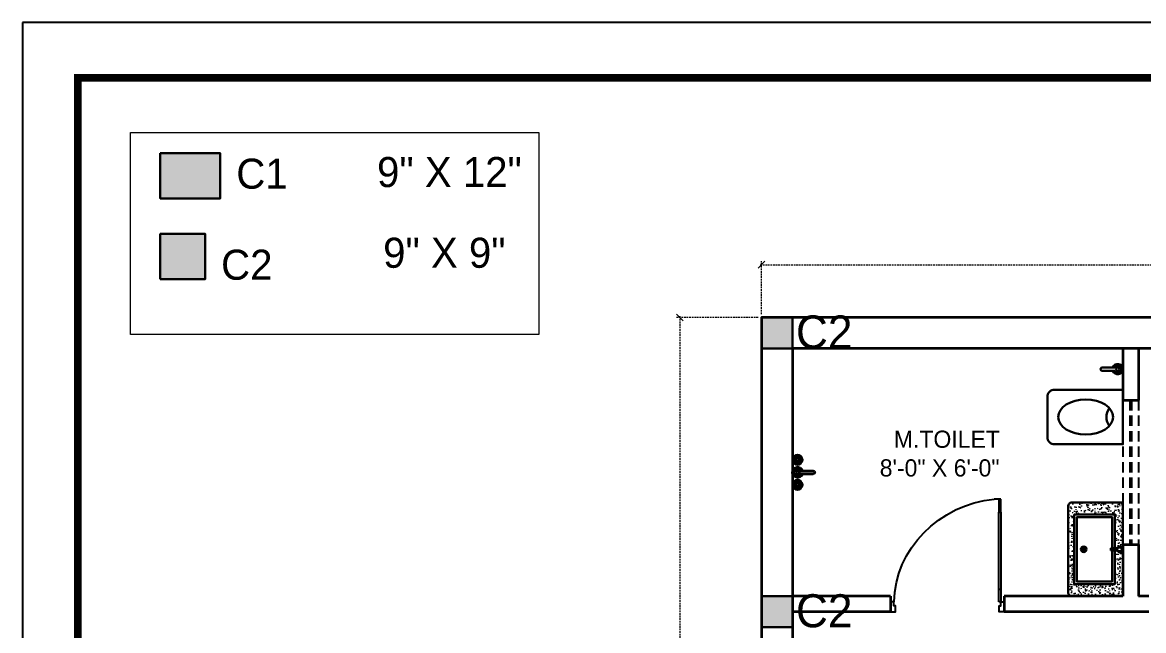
# Model space of a CAD drawing. Header units: millimetres. Extents: x -6808 to 215771, y -89660 to -16303.
# Drawn here: x 100295.5 to 100621.2, y -55637.1 to -55460.4 of the extents above; entities that cross this region are included whole.
import ezdxf

# ---------------------------------------------------------------- set-up
doc = ezdxf.new("R2010")
doc.units = ezdxf.units.MM
doc.header["$PDMODE"] = 35
for name, pattern in [('ACAD_ISO10W100', [18, 12, -3, 0, -3]), ('DASHED', [0.75, 0.5, -0.25]), ('DASHED2', [0.375, 0.25, -0.125])]:
    doc.linetypes.add(name, pattern=pattern)
doc.layers.get('0').update_dxf_attribs({"color": 8})
doc.layers.add('AR.furniture', color=7, linetype='Continuous', lineweight=35, true_color=0x009e9e)
doc.layers.add('furniture layout', color=7, linetype='Continuous', lineweight=25, true_color=0x006161)
for name, color, linetype, lineweight in [('col.center', 5, 'ACAD_ISO10W100', 15), ('column', 5, 'Continuous', 30), ('dim2', 6, 'Continuous', 20), ('plaster line', 150, 'DASHED2', 30), ('text', 7, 'Continuous', 25), ('wall', 7, 'Continuous', 35)]:
    doc.layers.add(name, color=color, linetype=linetype, lineweight=lineweight)
for name, color, linetype in [('FORMAT', 7, 'Continuous'), ('NET 01', 8, 'Continuous'), ('WIN', 5, 'Continuous')]:
    doc.layers.add(name, color=color, linetype=linetype)
doc.styles.add('cdim', font='arial.ttf')
doc.styles.add('SAJ', font='eurr____.ttf')
doc.dimstyles.new('SAJ', dxfattribs={"dimtxt": 5, "dimasz": 2, "dimexe": 1, "dimexo": 1, "dimgap": 0.09375, "dimtad": 0, "dimdec": 1, "dimzin": 0, "dimdsep": 46, "dimlunit": 4, "dimtxsty": 'SAJ', "dimblk": 'OBLIQUE', "dimcen": 0.125, "dimdle": 0.375, "dimadec": 0, "dimazin": 0, "dimtfac": 1, "dimtdec": 1, "dimtofl": 0, "dimtmove": 0, "dimatfit": 3, "dimldrblk": 'OBLIQUE', "dimfxl": 1, "dimtolj": 1, "dimtzin": 0, "dimlwd": 5, "dimlwe": 5, "dimarcsym": 1})

# ---------------------------------------------------------------- blocks, each defined once
blk = doc.blocks.new('QEWFWE')
at = {"layer": 'NET 01'}
for p, q in [((238503.45, 15011.85), (238503.45, 15015.77)), ((238503.45, 15015.77), (238505.41, 15015.77)), ((238503.98, 15015.77), (238503.98, 15011.85)), ((238503.98, 15011.85), (238503.45, 15011.85)), ((238503.45, 15011.85), (238503.45, 14988.32)), ((238503.98, 14988.32), (238503.98, 15011.85)), ((238503.45, 14988.32), (238503.45, 14984.4)), ((238503.98, 14988.32), (238503.45, 14988.32)), ((238503.98, 14984.4), (238503.98, 14988.32)), ((238503.45, 14984.4), (238503.98, 14984.4))]:
    blk.add_line(p, q, dxfattribs=at)
for points in [[(238503.45, 14984.4), (238502.4, 14984.4), (238502.4, 14981.4), (238503.9, 14981.4), (238503.9, 14982.9), (238503.9, 14983.2), (238503.45, 14983.2)], [(238536.02, 14984.4), (238537.07, 14984.4), (238537.07, 14981.4), (238535.57, 14981.4), (238535.57, 14982.9), (238535.57, 14983.2), (238536.02, 14983.2)]]:
    blk.add_lwpolyline(points, close=True, dxfattribs=at)
blk.add_ellipse((238504.18, 14985.62), major_axis=(-29.27, 13.54), ratio=0.925766, start_param=-2.718612, end_param=-1.204625, dxfattribs=at)
blk = doc.blocks.new('A$C1B5F73BC')
at = {"layer": 'AR.furniture', "lineweight": 5, "ltscale": 2}
h = blk.add_hatch(dxfattribs=at)
h.set_pattern_fill('AR-CONC', color=256, scale=0.02, angle=270, style=0)
h.set_pattern_definition([(320, (-48146.4964, 23798.405), (-0.31878171, -3.64369338), [0.381, -4.191]), (265, (-48146.4964, 23798.405), (3.82113286, 0.70485652), [0.3048, -3.3528]), (10.451, (-48146.523, 23798.1015), (3.50233376, -2.93885003), [0.3238, -3.5618]), (316.1842, (-48145.4804, 23798.405), (-0.84084656, -5.4215808), [0.5715, -6.2865]), (6.6356, (-48145.5504, 23797.9533), (4.9485111, -4.7480847), [0.4857, -5.3427]), (261.184, (-48145.4804, 23798.405), (4.94850236, -4.7480921), [0.4572, -5.0292]), (291, (-48145.7344, 23797.897), (-2.04531037, -3.0322976), [0.381, -4.191]), (236, (-48145.7344, 23797.897), (3.68375932, -1.23604057), [0.3048, -3.3528]), (341.4514, (-48145.9048, 23797.6444), (1.63845715, -4.26832982), [0.3238, -3.5618]), (307.5, (-48146.4964, 23798.4051), (1.691100777, -0.061772065), [0, -3.31216, 0, -3.4036, 0, -3.3655]), (277.5, (-48146.4964, 23798.4051), (2.003611496, -1.33639325), [0, -1.94056, 0, -3.23596, 0, -1.2827]), (237.5, (-48146.4964, 23799.538), (-0.11457488, -2.711811903), [0, -1.27, 0, -3.9624, 0, -5.2578]), (227.5, (-48146.4964, 23800.046), (0.50852982, -2.96258363), [0, -1.651, 0, -2.63144, 0, -3.7338])])
h.paths.add_polyline_path([(31.36, -3.14), (31.36, -18.65), (4.66, -18.65), (4.66, -3.14), (17.6, -3.14), (17.6, -2.25, -0.843039), (17.99, 0), (0, 0), (0, -14), (0, -15), (0, -19.5, 0.414214), (1.5, -21), (34.48, -21, 0.414214), (35.98, -19.5), (35.98, -15), (35.98, -14), (35.98, 0), (17.99, 0, -0.843039), (18.38, -2.25), (18.38, -3.14)])
at = {"layer": 'AR.furniture', "lineweight": 30, "ltscale": 2}
for p, q in [((0, 0), (0, -14)), ((35.98, 0), (35.98, -14)), ((0, -14), (0, -14)), ((35.98, -14), (35.98, -14))]:
    blk.add_line(p, q, dxfattribs=at)
at = {"layer": 'AR.furniture', "lineweight": 30}
for p, q in [((17.6, -4.63), (17.6, -1.83)), ((18.38, -1.83), (18.38, -4.63)), ((17.6, -4.63), (18.38, -4.63)), ((16.91, -15.01), (19.07, -15.01)), ((17.99, -13.93), (17.99, -14.83))]:
    blk.add_line(p, q, dxfattribs=at)
at = {"layer": 'AR.furniture', "lineweight": 30, "ltscale": 2}
blk.add_lwpolyline([(35.98, 0), (0, 0)], dxfattribs=at)
at = {"layer": 'AR.furniture', "lineweight": 30}
for points in [[(17.6, -3.14), (4.66, -3.14), (4.66, -18.65), (31.36, -18.65), (31.36, -3.14), (18.38, -3.14)], [(17.6, -4.14), (5.66, -4.14), (5.66, -17.65), (30.36, -17.65), (30.36, -4.14), (18.38, -4.14)]]:
    blk.add_lwpolyline(points, dxfattribs=at)
at = {"layer": 'AR.furniture', "lineweight": 30, "ltscale": 2}
blk.add_lwpolyline([(0, -14), (0, -15), (0, -15), (0, -19.5, 0.414214), (1.5, -21), (34.48, -21, 0.414214), (35.98, -19.5), (35.98, -15), (35.98, -15), (35.98, -14)], format="xyb", dxfattribs=at)
at = {"layer": 'AR.furniture', "lineweight": 30}
for radius in [1.08, 0.691]:
    blk.add_circle((17.99, -15.01), radius, dxfattribs=at)
for radius, start, end in [(1.16, 289.6397, 250.3486), (0.772, 300.2446, 239.6569)]:
    blk.add_arc((17.99, -1.16), radius, start, end, dxfattribs=at)
blk = doc.blocks.new('W.C')
at = {"layer": 'AR.furniture', "lineweight": 30, "ltscale": 3}
blk.add_lwpolyline([(41572.37, -1963.34), (41572.37, -1947.5), (41552.47, -1947.5, 0.414214), (41550.43, -1949.54), (41550.43, -1961.3, 0.414214), (41552.47, -1963.34)], format="xyb", close=True, dxfattribs=at)
blk.add_arc((41572.2, -1955.42), 4.6, 145.5059, 214.4941, dxfattribs=at)
blk.add_ellipse((41561.56, -1955.42), major_axis=(7.96, 0), ratio=0.640617, dxfattribs=at)
blk = doc.blocks.new('A$C2ABB695D')
at = {"layer": 'AR.furniture', "lineweight": 30}
for p, q in [((4.14, 2), (0.5, 2)), ((0.5, 1), (4.14, 1))]:
    blk.add_line(p, q, dxfattribs=at)
blk.add_circle((5, 1.5), 0.5, dxfattribs=at)
for centre, radius, start, end in [((0.5, 1.5), 0.5, 90, 270), ((5, 1.5), 1.5, 199.6514, 160.3603), ((5, 1.5), 1, 210.3431, 149.7554)]:
    blk.add_arc(centre, radius, start, end, dxfattribs=at)
blk = doc.blocks.new('CVGDRF')
at = {"layer": 'AR.furniture'}
for p, q in [((91951.07, -21891.25), (91951.07, -21894.89)), ((91952.07, -21894.89), (91952.07, -21891.25)), ((91947.46, -21895.63), (91947.2, -21895.63)), ((91947.47, -21895.88), (91947.2, -21895.88)), ((91947.82, -21895.27), (91947.82, -21895)), ((91947.82, -21896.23), (91947.82, -21896.5)), ((91948.07, -21895.27), (91948.07, -21895)), ((91948.07, -21896.23), (91948.07, -21896.5)), ((91948.43, -21895.63), (91948.7, -21895.63)), ((91948.43, -21895.88), (91948.7, -21895.88)), ((91954.71, -21895.63), (91954.45, -21895.63)), ((91954.72, -21895.88), (91954.45, -21895.88)), ((91955.07, -21895.27), (91955.07, -21895)), ((91955.07, -21896.23), (91955.07, -21896.5)), ((91955.32, -21895.27), (91955.32, -21895)), ((91955.32, -21896.23), (91955.32, -21896.5)), ((91955.68, -21895.63), (91955.95, -21895.63)), ((91955.68, -21895.88), (91955.95, -21895.88))]:
    blk.add_line(p, q, dxfattribs=at)
for centre, radius in [((91947.95, -21895.75), 1.38), ((91946.95, -21895.75), 0.28), ((91947.95, -21895.75), 0.5), ((91947.95, -21894.75), 0.28), ((91948.95, -21895.75), 0.28), ((91951.57, -21895.75), 0.5), ((91955.2, -21895.75), 1.38), ((91954.2, -21895.75), 0.28), ((91955.2, -21895.75), 0.5), ((91955.2, -21894.75), 0.28), ((91956.2, -21895.75), 0.28), ((91947.95, -21896.75), 0.28), ((91955.2, -21896.75), 0.28)]:
    blk.add_circle(centre, radius, dxfattribs=at)
for centre, radius, start, end in [((91951.57, -21891.25), 0.5, 0, 180), ((91947.95, -21895.75), 1, 105.2407, 164.2093), ((91947.95, -21895.75), 1, 196.2342, 253.9047), ((91947.95, -21895.75), 1, 16.4413, 74.0789), ((91947.95, -21895.75), 1, 286.12, 344.0884), ((91951.57, -21895.75), 1.5, 109.6514, 70.3603), ((91951.57, -21895.75), 1, 120.3431, 59.7554), ((91955.2, -21895.75), 1, 106.12, 164.0884), ((91955.2, -21895.75), 1, 196.4413, 254.0789), ((91955.2, -21895.75), 1, 285.2407, 344.2093), ((91955.2, -21895.75), 1, 16.2342, 73.9047)]:
    blk.add_arc(centre, radius, start, end, dxfattribs=at)
blk = doc.blocks.new('_Oblique')
at = {"color": 0, "linetype": 'ByBlock', "lineweight": -2}
blk.add_line((-0.5, -0.5), (0.5, 0.5), dxfattribs=at)
blk = doc.blocks.new('*D2110')
at = {"layer": 'Defpoints', "color": 0, "transparency": 16777216}
for p in [(100510.17, -55530.83), (100510.17, -55546.18), (100834.17, -55546.18)]:
    blk.add_point(p, dxfattribs=at)
at = {"layer": 'dim2', "color": 0, "linetype": 'DASHED', "lineweight": 5, "transparency": 16777216}
for p, q in [((100510.17, -55545.18), (100510.17, -55529.83)), ((100834.17, -55545.18), (100834.17, -55529.83)), ((100509.79, -55530.83), (100663.07, -55530.83)), ((100834.54, -55530.83), (100681.27, -55530.83))]:
    blk.add_line(p, q, dxfattribs=at)
at = {"layer": 'dim2', "color": 0, "lineweight": 5, "transparency": 16777216, "xscale": 2, "yscale": 2, "zscale": 2, "rotation": 180}
blk.add_blockref('_Oblique', (100510.17, -55530.83), dxfattribs=at)
at = {"layer": 'dim2', "color": 0, "lineweight": 5, "transparency": 16777216, "xscale": 2, "yscale": 2, "zscale": 2}
blk.add_blockref('_Oblique', (100834.17, -55530.83), dxfattribs=at)
at = {"layer": 'dim2', "color": 0, "transparency": 16777216, "insert": (100672.17, -55530.83), "char_height": 12, "attachment_point": 5, "style": 'SAJ'}
blk.add_mtext("\\A1;27'", dxfattribs=at)
blk = doc.blocks.new('*D2111')
at = {"layer": 'Defpoints', "color": 0, "transparency": 16777216}
for p in [(100486.46, -55546.18), (100510.17, -55546.18), (100510.17, -56266.18)]:
    blk.add_point(p, dxfattribs=at)
at = {"layer": 'dim2', "color": 0, "linetype": 'DASHED', "lineweight": 5, "transparency": 16777216}
for p, q in [((100509.17, -55546.18), (100485.46, -55546.18)), ((100486.46, -55545.8), (100486.46, -55897.12)), ((100486.46, -56266.55), (100486.46, -55915.23)), ((100509.17, -56266.18), (100485.46, -56266.18))]:
    blk.add_line(p, q, dxfattribs=at)
at = {"layer": 'dim2', "color": 0, "lineweight": 5, "transparency": 16777216, "xscale": 2, "yscale": 2, "zscale": 2}
for p, rotation in [((100486.46, -55546.18), 90), ((100486.46, -56266.18), 270)]:
    blk.add_blockref('_Oblique', p, dxfattribs=dict(at, rotation=rotation))
at = {"layer": 'dim2', "color": 0, "transparency": 16777216, "insert": (100486.46, -55906.18), "char_height": 12, "attachment_point": 5, "rotation": 90, "style": 'SAJ'}
blk.add_mtext("\\A1;60'", dxfattribs=at)
blk = doc.blocks.new('A$C32B276F4')
at = {"layer": 'column'}
blk.add_hatch(color=256, dxfattribs=at).paths.add_polyline_path([(9, 0), (9, 9), (0, 9), (0, 0)])
for p, q in [((0, 0), (0, 9)), ((0, 9), (9, 9)), ((9, 9), (9, 0)), ((9, 0), (0, 0))]:
    blk.add_line(p, q, dxfattribs=at)
at = {"layer": 'col.center', "linetype": 'ByBlock', "insert": (10.02, 9.59), "char_height": 9.6, "width": 293.6941, "attachment_point": 1, "style": 'SAJ'}
blk.add_mtext('\\A1;{\\fCentury Gothic|b0|i0|c0|p34;C2}', dxfattribs=at)

msp = doc.modelspace()

# ---------------------------------------------------------------- hatches: boundary and pattern name
at = {"layer": 'column', "ltscale": 2}
for points in [[(100335.491, -55498.455), (100335.491, -55511.554), (100352.956, -55511.554), (100352.956, -55498.455)], [(100348.59, -55535.003), (100348.59, -55521.904), (100335.491, -55521.904), (100335.491, -55535.003)]]:
    msp.add_hatch(color=5, dxfattribs=at).paths.add_polyline_path(points)

# ---------------------------------------------------------------- linework, layer by layer
at = {"layer": 'column', "lineweight": 18}
msp.add_lwpolyline([(100326.842, -55492.404), (100445.522, -55492.404), (100445.522, -55551.078), (100326.842, -55551.078)], close=True, dxfattribs=at)
at = {"layer": 'column', "ltscale": 2}
for points in [[(100335.491, -55498.455), (100335.491, -55511.554), (100352.956, -55511.554), (100352.956, -55498.455)], [(100335.491, -55535.003), (100348.59, -55535.003), (100348.59, -55521.904), (100335.491, -55521.904)]]:
    msp.add_lwpolyline(points, close=True, dxfattribs=at)
at = {"layer": 'FORMAT', "color": 0}
msp.add_lwpolyline([(100295.476, -55460.444), (100295.476, -56545.094), (101059.313, -56545.094), (101059.313, -55460.444)], close=True, dxfattribs=at)
msp.add_lwpolyline([(100295.476, -55460.444), (100295.476, -56545.094), (101059.313, -56545.094), (101059.313, -55460.444)], close=True, dxfattribs=at)
at = {"layer": 'FORMAT', "color": 0, "const_width": 2.24}
msp.add_lwpolyline([(100311.553, -55476.521), (100311.553, -56529.017), (101043.236, -56529.017), (101043.236, -55476.521)], close=True, dxfattribs=at)
msp.add_lwpolyline([(100311.553, -55476.521), (100311.553, -56529.017), (101043.236, -56529.017), (101043.236, -55476.521)], close=True, dxfattribs=at)
at = {"layer": 'wall'}
for p, q in [((100825.168, -55555.176), (100519.168, -55555.176)), ((100519.168, -55555.176), (100519.168, -56257.176))]:
    msp.add_line(p, q, dxfattribs=at)
at = {"layer": 'wall', "color": 1}
for p, q in [((100615.168, -55555.176), (100615.168, -55570.176)), ((100619.668, -55555.176), (100619.668, -55570.176)), ((100615.168, -55570.176), (100619.668, -55570.176)), ((100615.168, -55612.176), (100615.168, -55627.176)), ((100615.168, -55612.176), (100619.668, -55612.176)), ((100619.668, -55612.176), (100619.668, -55627.176)), ((100547.668, -55627.176), (100519.168, -55627.176)), ((100547.668, -55627.176), (100547.668, -55631.676)), ((100615.168, -55627.176), (100580.668, -55627.176)), ((100580.668, -55627.176), (100580.668, -55631.676)), ((100622.668, -55627.176), (100619.668, -55627.176)), ((100547.668, -55631.676), (100519.168, -55631.676)), ((100622.668, -55631.676), (100580.668, -55631.676))]:
    msp.add_line(p, q, dxfattribs=at)
at = {"layer": 'wall'}
msp.add_lwpolyline([(100822.168, -56266.176), (100834.168, -56266.176), (100834.168, -55546.176), (100510.168, -55546.176), (100510.168, -56266.176), (100528.168, -56266.176)], dxfattribs=at)
at = {"layer": 'WIN', "linetype": 'DASHED', "ltscale": 6}
for p, q in [((100615.168, -55570.176), (100615.168, -55612.176)), ((100617.168, -55570.176), (100617.168, -55612.176)), ((100617.668, -55570.176), (100617.668, -55612.176)), ((100619.668, -55570.176), (100619.668, -55612.176))]:
    msp.add_line(p, q, dxfattribs=at)

# ---------------------------------------------------------------- block references
at = {"layer": 'AR.furniture', "xscale": -1, "rotation": 270}
msp.add_blockref('CVGDRF', (122416.419, -147542.747), dxfattribs=at)
at = {"layer": 'column'}
for p in [(100510.168, -55555.176), (100510.168, -55636.176)]:
    msp.add_blockref('A$C32B276F4', p, dxfattribs=at)
at = {"layer": 'furniture layout'}
msp.add_blockref('A$C2ABB695D', (100608.668, -55562.673), dxfattribs=at)
at = {"layer": 'furniture layout', "linetype": 'ByBlock', "lineweight": 13, "xscale": -1, "rotation": 180}
msp.add_blockref('W.C', (59042.793, -57530.513), dxfattribs=at)
at = {"layer": 'plaster line', "linetype": 'Continuous', "xscale": 0.7585714285714285, "yscale": 0.7585714285714285, "zscale": 0.7585714285714285, "rotation": 270}
msp.add_blockref('A$C1B5F73BC', (100615.168, -55599.882), dxfattribs=at)
at = {"layer": 'wall', "color": 1, "xscale": -0.9518673649145052, "yscale": 0.9518673649145052, "zscale": 0.9518673649145052}
msp.add_blockref('QEWFWE', (327603.316, -69891.978), dxfattribs=at)

# ---------------------------------------------------------------- texts
at = {"layer": 'column', "linetype": 'ByBlock', "char_height": 8.73269, "attachment_point": 1, "style": 'SAJ'}
for s, insert, width in [('\\A1;{\\fCentury Gothic|b0|i0|c0|p34;C1}', (100357.609, -55500.018), 641.18496), ('\\A1;{\\fCentury Gothic|b0|i0|c0|p34;C2}', (100353.19, -55526.472), 427.45664)]:
    msp.add_mtext(s, dxfattribs=dict(at, insert=insert, width=width))
at = {"layer": 'column', "char_height": 8.73269, "width": 335.40053, "attachment_point": 5, "style": 'cdim'}
for s, insert in [('\\A1;{\\fCentury Gothic|b0|i0|c0|p34;9" X 12"}', (100419.521, -55503.974)), ('\\A1;{\\fCentury Gothic|b0|i0|c0|p34;9" X 9"}', (100418.044, -55527.427))]:
    msp.add_mtext(s, dxfattribs=dict(at, insert=insert))
at = {"layer": 'text', "ltscale": 2, "insert": (100544.519, -55579.039), "char_height": 6, "width": 244.74508, "attachment_point": 1, "style": 'SAJ'}
msp.add_mtext('\\A1;{\\fCentury Gothic|b0|i0|c0|p34; \\H0.83333x; M.TOILET\\P8\'-0" X 6\'-0"}', dxfattribs=at)

# ---------------------------------------------------------------- dimensions: what is measured, and where the dimension line sits
at = {"layer": 'dim2'}
for p1, distance, picture, middle in [((100834.168, -55546.176), -15.347, '*D2110', (100672.168, -55530.829)), ((100510.168, -56266.176), 23.711, '*D2111', (100486.457, -55906.176))]:
    dim = msp.add_aligned_dim(p1=p1, p2=(100510.168, -55546.176), distance=distance, dimstyle='SAJ', override={"dimtxt": 12}, dxfattribs=at)
    dim.commit()
    dim.dimension.update_dxf_attribs({"geometry": picture, "text_midpoint": middle})

doc.saveas('drawing.dxf')
